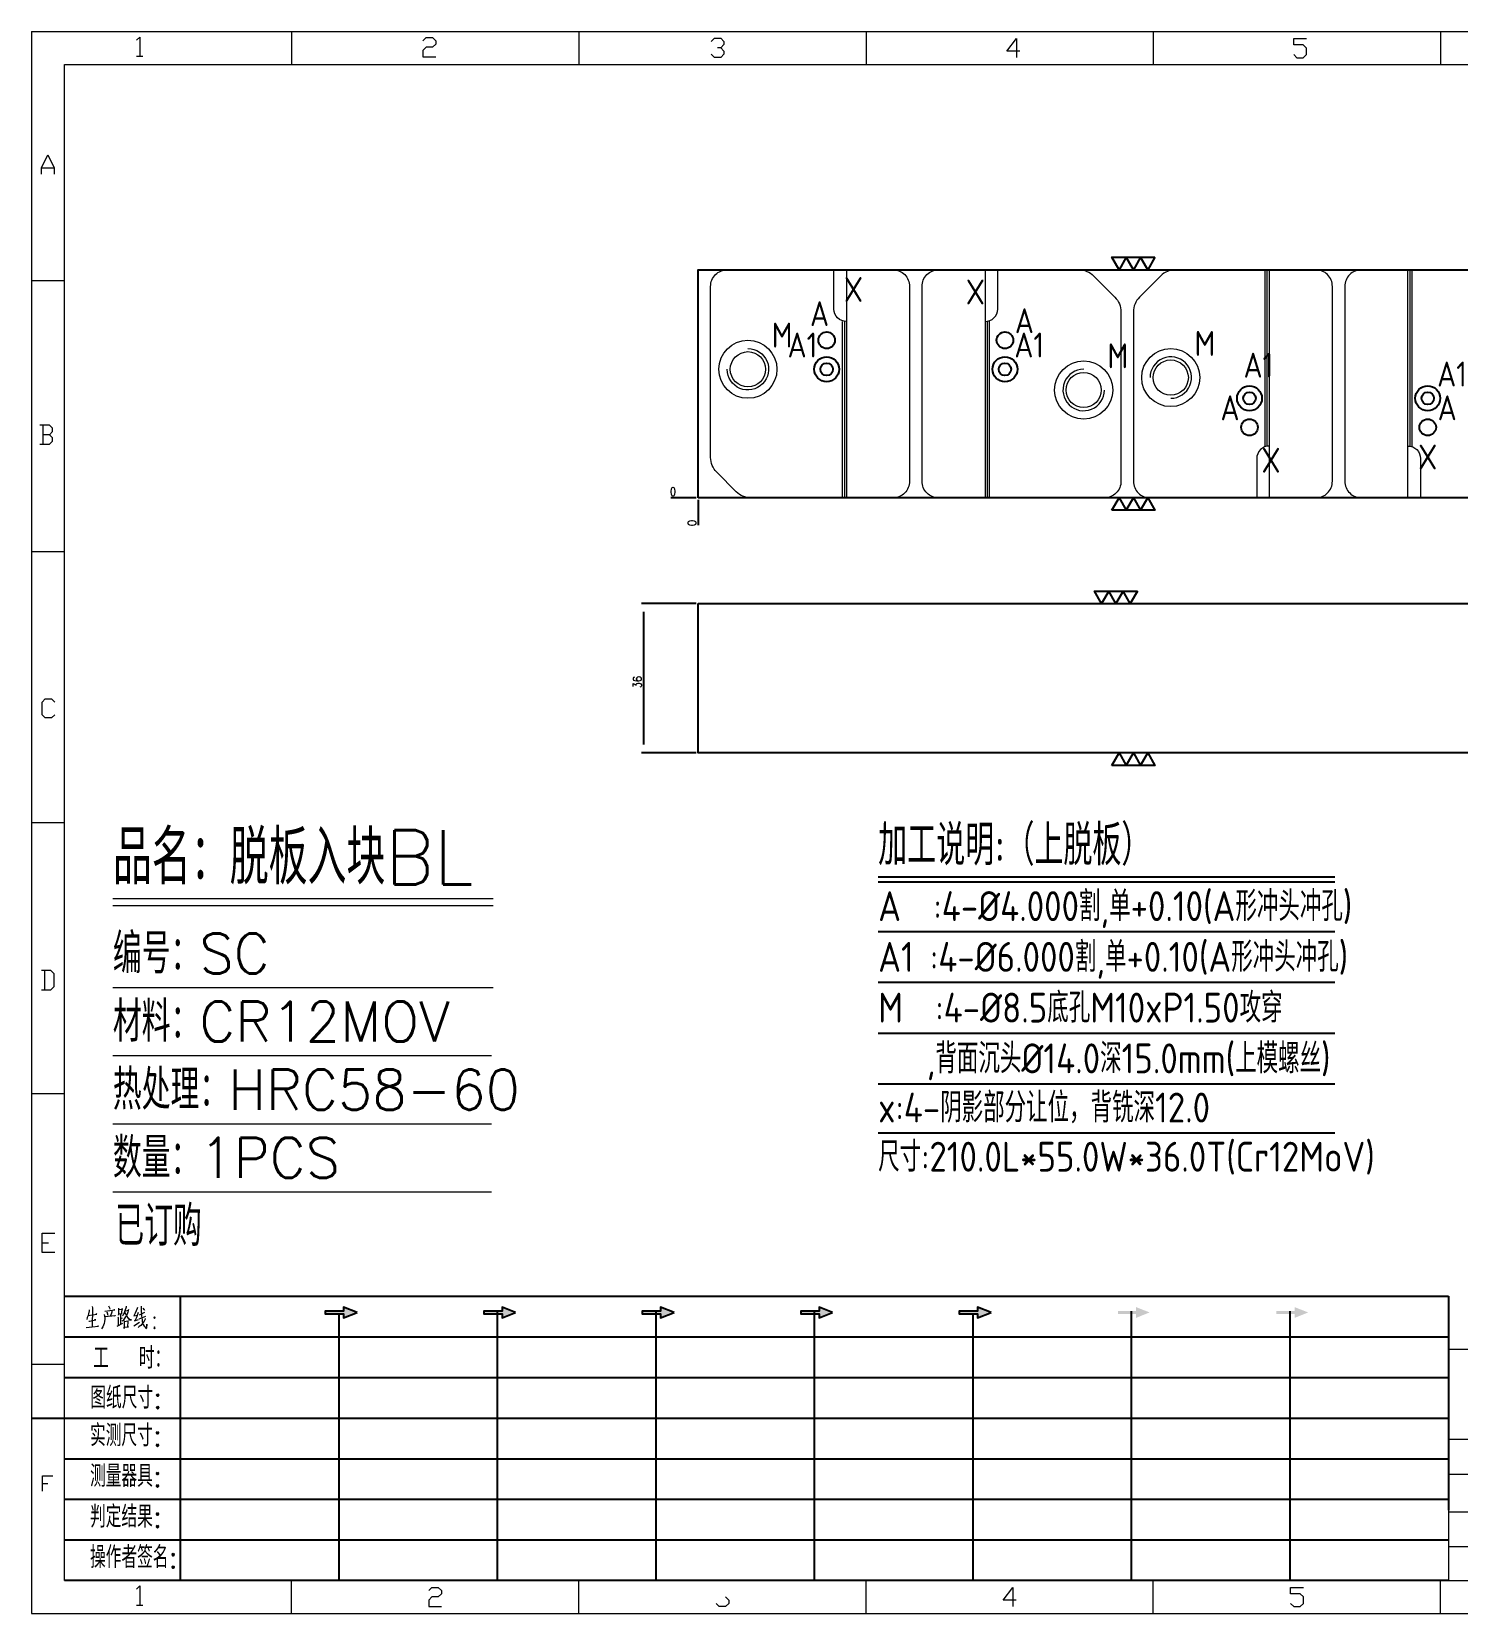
# Model space of a CAD drawing. Header units: millimetres. Extents: x 88508 to 142116, y -5268 to 20283.
# Drawn here: x 107189.3 to 107533.2, y 3909.3 to 4290.8 of the extents above; entities that cross this region are included whole.
import ezdxf
from ezdxf.enums import TextEntityAlignment as Align

# ---------------------------------------------------------------- set-up
doc = ezdxf.new("R2010")
doc.units = ezdxf.units.MM
doc.linetypes.add('$TD_AUDIT_GENERATED_(575F8F)', pattern=[0])
doc.linetypes.add('HIDDEN', pattern=[0])
for name, color, linetype in [('DIM', 4, 'Continuous'), ('PRESS', 3, 'Continuous'), ('PS_P', 2, 'Continuous'), ('PS_P_O', 1, '$TD_AUDIT_GENERATED_(575F8F)'), ('TEXT', 4, 'Continuous')]:
    doc.layers.add(name, color=color, linetype=linetype)
doc.styles.add('chinesef_fs', font='simplex.shx', dxfattribs={"bigfont": 'gbcbig.shx'})
doc.styles.add('gbenor', font='gbenor.shx', dxfattribs={"bigfont": 'gbcbig.shx'})
doc.styles.add('GBENOR_', font='gbenor.shx', dxfattribs={"bigfont": 'gbcbig'})
doc.styles.get("Standard").update_dxf_attribs({"font": 'txt.shx', "width": 0.85, "bigfont": 'ctxt.shx'})
doc.styles.add('TXT', font='txt.shx', dxfattribs={"width": 0.8, "bigfont": 'ctxt.shx'})
doc.dimstyles.new('T-2-WX', dxfattribs={"dimtxt": 2, "dimasz": 2, "dimexe": 0.5, "dimexo": 0.5, "dimgap": 0.5, "dimtad": 1, "dimtxsty": 'Standard', "dimblk": 'OPEN30', "dimcen": 0, "dimazin": 3, "dimtfac": 1, "dimtmove": 0, "dimatfit": 3, "dimldrblk": 'OPEN30', "dimlwd": -1, "dimlwe": -1})

# ---------------------------------------------------------------- blocks, each defined once
blk = doc.blocks.new('U40')
for points in [[(351.8, 337.7), (351.8, 333.2), (367, 339.3), (351.8, 345.3), (351.8, 340.8), (331.2, 340.8), (331.2, 337.7)], [(545.7, 339.3), (530.6, 345.3), (530.6, 340.8), (509.9, 340.8), (509.9, 337.7), (530.6, 337.7), (530.6, 333.2)], [(724.5, 339.3), (709.3, 345.3), (709.3, 340.8), (688.7, 340.8), (688.7, 337.7), (709.3, 337.7), (709.3, 333.2)], [(903.3, 339.3), (888.1, 345.3), (888.1, 340.8), (867.5, 340.8), (867.5, 337.7), (888.1, 337.7), (888.1, 333.2)], [(1082.1, 339.3), (1066.9, 345.3), (1066.9, 340.8), (1046.3, 340.8), (1046.3, 337.7), (1066.9, 337.7), (1066.9, 333.2)], [(1245.7, 337.7), (1245.7, 333.2), (1260.9, 339.3), (1245.7, 345.3), (1245.7, 340.8), (1225.1, 340.8), (1225.1, 337.7)], [(1424.5, 337.7), (1424.5, 333.2), (1439.7, 339.3), (1424.5, 345.3), (1424.5, 340.8), (1403.8, 340.8), (1403.8, 337.7)]]:
    blk.add_hatch(color=3).paths.add_polyline_path(points)
at = {"color": 254, "lineweight": 18}
for p, q in [((0, 1783.5), (0, 0)), ((0, 1783.5), (2530.2, 1783.5)), ((941.1, 1783.5), (941.1, 1746.5)), ((1265.1, 1783.5), (1265.1, 1746.5)), ((1589.1, 1783.5), (1589.1, 1746.5)), ((37, 37), (37, 1746.5)), ((37, 1746.5), (2493.2, 1746.5)), ((0, 1502.7), (37, 1502.7)), ((0, 1197.2), (37, 1197.2)), ((0, 891.7), (37, 891.7)), ((0, 586.3), (37, 586.3)), ((1598.1, 298), (2493.2, 298)), ((0, 280.8), (37, 280.8)), ((1598.2, 196.6), (2493.2, 196.6)), ((2493.2, 156.4), (1598.2, 156.4)), ((2493.2, 114.1), (1598.2, 114.1)), ((2493.2, 75), (1598.2, 75)), ((37, 37), (2493.2, 37)), ((941.1, 0), (941.1, 37)), ((1265.1, 0), (1265.1, 37)), ((1589.1, 0), (1589.1, 37)), ((0, 0), (2530.2, 0))]:
    blk.add_line(p, q, dxfattribs=at)
at = {"color": 254, "linetype": 'Continuous', "lineweight": 18}
for p, q in [((293.1, 1783.5), (293.1, 1746.5)), ((617.1, 1783.5), (617.1, 1746.5)), ((1598.1, 298), (1598.1, 37)), ((1598.2, 298), (1598.2, 37)), ((293.1, 0), (293.1, 37)), ((617.1, 0), (617.1, 37))]:
    blk.add_line(p, q, dxfattribs=at)
for p, q in [((38, 357.6), (1598.2, 357.6)), ((1598.2, 357.6), (1598.2, 116.2)), ((38, 311.8), (1598.2, 311.8)), ((37.1, 266), (1598.2, 266)), ((0.1, 220.2), (1598.2, 220.2)), ((37.1, 174.4), (1598.2, 174.4)), ((37.1, 128.6), (1598.2, 128.6)), ((37.1, 82.8), (1598.2, 82.8))]:
    blk.add_line(p, q)
at = {"color": 254}
for p, q in [((167.8, 37), (167.8, 357.6)), ((525.5, 37), (525.5, 340.8)), ((704.3, 37), (704.3, 340.8)), ((883.1, 37), (883.1, 340.8)), ((1240.6, 37), (1240.6, 340.8)), ((1419.4, 37), (1419.4, 340.8)), ((346.7, 37), (346.7, 337.9)), ((1061.9, 37), (1061.9, 337.7)), ((1598.2, 37), (38, 37))]:
    blk.add_line(p, q, dxfattribs=at)
at = {"color": 92, "lineweight": 18}
for points in [[(118.3, 1773.7), (121.9, 1777.3), (121.9, 1755.8)], [(441.4, 1773.1), (445, 1776.7), (452.2, 1776.7), (455.8, 1773.1), (455.8, 1769.5), (452.2, 1765.9), (445, 1765.9), (441.4, 1762.3), (441.4, 1755.1), (455.8, 1755.1)], [(766.4, 1772.4), (770, 1776), (777.2, 1776), (780.8, 1772.4), (780.8, 1768.8), (777.2, 1765.2), (773.6, 1765.2)], [(1114.4, 1761.4), (1100, 1761.4), (1110.8, 1775.8), (1110.8, 1754.2)], [(1423.4, 1757.7), (1427, 1754.1), (1434.2, 1754.1), (1437.8, 1757.7), (1437.8, 1764.9), (1434.2, 1768.5), (1423.4, 1768.5), (1423.4, 1775.7), (1437.8, 1775.7)], [(118.3, 1755.8), (125.5, 1755.8)], [(777.2, 1765.2), (780.8, 1761.6), (780.8, 1758), (777.2, 1754.4), (770, 1754.4), (766.4, 1758)], [(11.1, 1622.8), (11.1, 1630), (18.3, 1644.4), (25.5, 1630), (25.5, 1622.8)], [(11.1, 1630), (25.5, 1630)], [(20, 1329), (23.6, 1332.6), (23.6, 1336.2), (20, 1339.8), (9.2, 1339.8)], [(12.8, 1339.8), (12.8, 1318.2)], [(9.2, 1318.2), (20, 1318.2), (23.6, 1321.8), (23.6, 1325.4), (20, 1329), (12.8, 1329)], [(26.1, 1013.2), (22.5, 1009.6), (15.3, 1009.6), (11.7, 1013.2), (11.7, 1027.6), (15.3, 1031.2), (22.5, 1031.2), (26.1, 1027.6)], [(11, 703.2), (21.8, 703.2), (25.4, 706.8), (25.4, 721.2), (21.8, 724.8), (11, 724.8)], [(14.6, 724.8), (14.6, 703.2)], [(26.1, 407), (11.7, 407), (11.7, 428.6), (26.1, 428.6)], [(11.7, 417.8), (18.9, 417.8)], [(12.3, 137.7), (12.3, 155), (23.8, 155)], [(12.3, 146.4), (18.1, 146.4)], [(118.3, 27.4), (121.9, 31), (121.9, 9.4)], [(447.9, 25.7), (451.5, 29.3), (458.7, 29.3), (462.3, 25.7), (462.3, 22.1), (458.7, 18.5), (451.5, 18.5), (447.9, 14.9), (447.9, 7.7), (462.3, 7.7)], [(782.7, 18.5), (786.3, 14.9), (786.3, 11.3), (782.7, 7.7), (775.5, 7.7), (771.9, 11.3)], [(1110.3, 14.9), (1095.9, 14.9), (1106.7, 29.3), (1106.7, 7.7)], [(1419.9, 11.3), (1423.5, 7.7), (1430.7, 7.7), (1434.3, 11.3), (1434.3, 18.5), (1430.7, 22.1), (1419.9, 22.1), (1419.9, 29.3), (1434.3, 29.3)], [(118.3, 9.4), (125.5, 9.4)]]:
    blk.add_lwpolyline(points, dxfattribs=at)
at = {"color": 92, "lineweight": 0}
for points in [[(65, 342.2), (64.8, 341), (64.1, 337.9), (63.6, 335.7), (62.8, 333.5), (62.1, 331.4)], [(68.4, 345.9), (68.7, 344.4), (68.1, 322.9)], [(82.6, 340.8), (93.7, 342.2), (93.3, 342.4), (92.4, 342)], [(86.1, 336.1), (86, 337.5), (85.3, 339.8)], [(86.7, 346.7), (87.9, 344.6), (88.3, 343)], [(90.3, 341), (90.4, 339.6), (89.1, 335.3)], [(97.8, 344), (98.1, 342.6), (98.1, 340.8), (98.1, 337.9), (98.1, 336.3), (98.2, 337.7), (102.1, 338.3), (101.8, 338.3), (102.1, 343.6), (102.1, 343.2), (102.1, 342.8), (98.2, 342.2)], [(105.5, 341.2), (105.9, 341), (109.6, 341.8), (109.3, 342.6), (108.5, 339.6), (107.6, 337.3), (106.9, 335.9), (105.9, 334.3), (104.3, 332), (103.1, 330.4), (101.9, 329.4)], [(106.6, 346.5), (106.5, 345.2), (105.1, 341.2), (104.2, 338.9), (103.1, 336.3), (102.6, 335.5)], [(104.9, 339.1), (105.3, 338.7), (107, 335.7), (108.6, 333.3), (109.9, 331.2), (110.3, 330.8), (112.6, 330.8), (110.2, 331.2), (109, 332.6)], [(119.3, 344.8), (119.1, 343.8), (116.8, 338.5), (115.4, 335.5), (119.3, 336.3)], [(120.3, 339.4), (118.1, 333.5), (116.4, 330), (116.1, 329.8), (120.5, 331.4)], [(121.7, 336.7), (127.7, 339.6)], [(123.4, 346.5), (123.5, 345.4), (123.5, 340.8), (123.8, 337.3), (124, 335.3), (124.2, 333.1), (124.5, 331), (124.8, 329), (125.2, 327.4), (125.9, 325.7), (126.9, 323.9), (127.9, 322.7), (128.9, 321.7), (129.6, 321.3), (129.9, 326.1), (129.4, 321.5)], [(127.7, 341.6), (127.2, 342.4), (125.7, 344.2)], [(61.4, 322.3), (68.2, 322.9), (75.3, 323.7), (74.9, 323.9), (73.8, 323.5)], [(63.8, 335.9), (73.4, 337.5), (73.1, 337.7), (72.5, 337.3)], [(64.5, 329.6), (64.8, 329.6), (65.1, 329.6), (72.5, 331), (71.9, 331), (70.9, 330.8)], [(82.6, 335.1), (82.6, 331.8), (82.3, 329), (81.9, 326.8), (81.2, 324.9), (80.3, 323.1), (79.6, 321.9), (78.8, 320.9)], [(93.3, 335.5), (94.1, 335.7), (94.3, 335.5), (82.6, 334.3), (82.6, 335.1), (82.2, 336.9)], [(96.5, 323.9), (102.8, 327.2)], [(97.2, 334.3), (97.5, 333.5), (97.7, 324.7)], [(100.2, 337.9), (100.1, 325.9)], [(100.2, 332.6), (102.4, 333.1)], [(104.2, 330), (104.5, 329), (104.5, 321.1), (104.3, 322.1), (104.5, 322.7), (109.2, 323.1), (108.6, 323.1), (109, 329.2), (109, 330), (109.3, 329.4), (108.6, 329.4), (104.6, 328.8)], [(115.3, 324.3), (121.5, 328.2)], [(128.2, 332.4), (128.1, 331.6), (126.9, 329.6), (125.8, 328), (124.5, 326.3), (123, 324.7), (121.4, 323.3), (120.1, 322.3)], [(121.4, 332.2), (128.8, 335.1)]]:
    blk.add_lwpolyline(points, dxfattribs=at)
for points in [[(367, 339.3), (351.8, 345.3), (351.8, 340.8), (331.2, 340.8), (331.2, 337.7), (351.8, 337.7), (351.8, 333.2), (367, 339.3)], [(545.7, 339.3), (530.6, 345.3), (530.6, 340.8), (509.9, 340.8), (509.9, 337.7), (530.6, 337.7), (530.6, 333.2), (545.7, 339.3)], [(724.5, 339.3), (709.3, 345.3), (709.3, 340.8), (688.7, 340.8), (688.7, 337.7), (709.3, 337.7), (709.3, 333.2), (724.5, 339.3)], [(903.3, 339.3), (888.1, 345.3), (888.1, 340.8), (867.5, 340.8), (867.5, 337.7), (888.1, 337.7), (888.1, 333.2), (903.3, 339.3)], [(1082.1, 339.3), (1066.9, 345.3), (1066.9, 340.8), (1046.3, 340.8), (1046.3, 337.7), (1066.9, 337.7), (1066.9, 333.2), (1082.1, 339.3)]]:
    blk.add_lwpolyline(points)
for points in [[(138.7, 332.4), (139.4, 333.5), (138.7, 334.5), (138, 333.5)], [(138.7, 320.9), (139.4, 321.9), (138.7, 322.9), (138, 321.9)]]:
    blk.add_lwpolyline(points, close=True, dxfattribs=at)
at = {"color": 3, "style": 'chinesef_fs'}
for s, p in [('工  时：', (69.5, 275.7)), ('图纸尺寸:', (66.2, 230.9)), ('实测尺寸:', (65.9, 188.4)), ('测量器具:', (65.9, 142.6)), ('判定结果:', (65.9, 96.8)), ('操作者签名:', (65.9, 51))]:
    blk.add_text(s, height=24.57, dxfattribs=at).set_placement(p)
at = {"lineweight": 18, "style": 'GBENOR_'}
blk.add_attdef('文档路径', (2126, 386.9), '', height=17.8, dxfattribs=at)
at = {"lineweight": 20, "style": 'TXT'}
for tag, height, p in [('18-**-**', 16.3, (1866.6, 256.2)), ('客户名称', 16.1, (1741.1, 134, 0)), ('料厚:', 16.1, (1741.3, 93.2, 0))]:
    blk.add_attdef(tag, text='', height=height, dxfattribs=at).set_placement(p, align=Align.MIDDLE)
for tag, p, height in [('88888', (1850.9, 207.5), 14.9), ('材质:', (1691.2, 168, 0), 16.1), ('核准', (1869.4, 127.5, 0), 16.1), ('设计', (1868.8, 88.3, 0), 16.1), ('绘图', (1868.2, 49.1, 0), 16.1)]:
    blk.add_attdef(tag, p, '', height=height, dxfattribs=at)
for tag, p, height, width in [('3', (2234.7, 206.9), 15.8, 0.7), ('4', (2234.7, 167.4), 15.8, 0.7), ('核准日期', (2041.1, 124.2, 0), 16.1, 0.68), ('设计日期', (2041.1, 84.5, 0), 16.1, 0.68), ('1', (2251.9, 85.9), 14.6, 0.7), ('绘图日期', (2040.9, 46.4, 0), 16.1, 0.68), ('2', (2235, 49.2), 14.6, 0.7)]:
    blk.add_attdef(tag, p, '', height=height, dxfattribs=dict(at, width=width))
blk = doc.blocks.new('*D9684')
at = {"layer": 'Defpoints', "color": 0}
for p in [(107560.1, 4233.34), (107565.1, 4233.34), (107350.1, 4178.34)]:
    blk.add_point(p, dxfattribs=at)
at = {"layer": 'DIM', "color": 0}
blk.add_line((107560.6, 4233.34), (107568.35, 4233.34), dxfattribs=at)
at = {"layer": 'DIM', "color": 0, "insert": (107566.98, 4234.84), "char_height": 2, "attachment_point": 5}
blk.add_mtext('55', dxfattribs=at)
blk = doc.blocks.new('_Open30')
blk = doc.blocks.new('*D9685')
at = {"layer": 'Defpoints', "color": 0}
for p in [(107345.1, 4178.34), (107350.1, 4178.34), (107350.1, 4178.34)]:
    blk.add_point(p, dxfattribs=at)
at = {"layer": 'DIM', "color": 0}
blk.add_line((107349.6, 4178.34), (107343.47, 4178.34), dxfattribs=at)
at = {"layer": 'DIM', "color": 0, "insert": (107344.03, 4179.84), "char_height": 2, "attachment_point": 5}
blk.add_mtext('0', dxfattribs=at)
blk = doc.blocks.new('*D9686')
at = {"layer": 'Defpoints', "color": 0}
for p in [(107350.1, 4178.34), (107350.1, 4178.34), (107350.1, 4173.34)]:
    blk.add_point(p, dxfattribs=at)
at = {"layer": 'DIM', "color": 0}
blk.add_line((107350.1, 4177.84), (107350.1, 4171.71), dxfattribs=at)
at = {"layer": 'DIM', "color": 0, "insert": (107348.6, 4172.28), "char_height": 2, "attachment_point": 5, "rotation": 90}
blk.add_mtext('0', dxfattribs=at)
blk = doc.blocks.new('*D9687')
at = {"layer": 'Defpoints', "color": 0}
for p in [(107560.1, 4238.34), (107560.1, 4233.34), (107350.1, 4178.34)]:
    blk.add_point(p, dxfattribs=at)
at = {"layer": 'DIM', "color": 0}
blk.add_line((107560.1, 4233.84), (107560.1, 4243.21), dxfattribs=at)
at = {"layer": 'DIM', "color": 0, "insert": (107558.6, 4241.03), "char_height": 2, "attachment_point": 5, "rotation": 90}
blk.add_mtext('210', dxfattribs=at)
blk = doc.blocks.new('*D9688')
at = {"layer": 'Defpoints', "color": 0}
for p in [(107350.1, 4152.82), (107336.92, 4116.82), (107350.1, 4116.82)]:
    blk.add_point(p, dxfattribs=at)
at = {"layer": 'DIM', "color": 0}
for p, q in [((107349.6, 4152.82), (107336.42, 4152.82)), ((107336.92, 4150.82), (107336.92, 4118.82)), ((107349.6, 4116.82), (107336.42, 4116.82))]:
    blk.add_line(p, q, dxfattribs=at)
at = {"layer": 'DIM', "color": 0, "insert": (107335.42, 4133.89), "char_height": 2, "attachment_point": 5, "rotation": 90}
blk.add_mtext('36', dxfattribs=at)

msp = doc.modelspace()

# ---------------------------------------------------------------- linework, layer by layer
at = {"layer": 'DIM', "color": 4, "linetype": 'Continuous', "lineweight": 13}
for p, q in [((107208.907, 4081.735), (107300.649, 4081.735)), ((107208.907, 4080.045), (107300.649, 4080.045)), ((107208.907, 4060.238), (107300.649, 4060.238)), ((107208.907, 4043.813), (107300.25, 4043.813)), ((107208.907, 4027.389), (107300.25, 4027.389)), ((107208.907, 4010.964), (107300.25, 4010.964))]:
    msp.add_line(p, q, dxfattribs=at)
at = {"layer": 'PRESS'}
for points in [[(107460.295, 4236.342), (107458.563, 4233.342), (107456.831, 4236.342), (107455.099, 4233.342), (107453.367, 4236.342), (107451.635, 4233.342), (107449.903, 4236.342), (107460.295, 4236.342)], [(107449.903, 4175.342), (107451.635, 4178.342), (107453.367, 4175.342), (107455.099, 4178.342), (107456.831, 4175.342), (107458.563, 4178.342), (107460.295, 4175.342), (107449.903, 4175.342)], [(107456.061, 4155.824), (107454.329, 4152.824), (107452.597, 4155.824), (107450.865, 4152.824), (107449.133, 4155.824), (107447.401, 4152.824), (107445.669, 4155.824), (107456.061, 4155.824)], [(107449.903, 4113.824), (107451.635, 4116.824), (107453.367, 4113.824), (107455.099, 4116.824), (107456.831, 4113.824), (107458.563, 4116.824), (107460.295, 4113.824), (107449.903, 4113.824)]]:
    msp.add_lwpolyline(points, close=True, dxfattribs=at)
at = {"layer": 'PRESS', "color": 8, "linetype": 'HIDDEN'}
msp.add_lwpolyline([(107350.099, 4178.342), (107350.099, 4233.342), (107560.099, 4233.342), (107560.099, 4178.342)], close=True, dxfattribs=at)
at = {"layer": 'PRESS', "color": 2}
msp.add_lwpolyline([(107350.099, 4152.824), (107560.099, 4152.824), (107560.099, 4116.824), (107350.099, 4116.824)], close=True, dxfattribs=at)
at = {"layer": 'PS_P', "linetype": 'HIDDEN', "lineweight": 15, "ltscale": 20}
for p, q in [((107385.899, 4233.342), (107385.899, 4178.342)), ((107419.299, 4233.342), (107419.299, 4178.342)), ((107487.899, 4178.342), (107487.899, 4233.342))]:
    msp.add_line(p, q, dxfattribs=at)
at = {"layer": 'PS_P', "linetype": 'HIDDEN', "lineweight": 15, "ltscale": 2}
for p, q in [((107384.869, 4220.897), (107384.869, 4178.342)), ((107385.369, 4220.897), (107385.369, 4178.342)), ((107419.829, 4220.897), (107419.829, 4178.342)), ((107420.329, 4220.897), (107420.329, 4178.342))]:
    msp.add_line(p, q, dxfattribs=at)
at = {"layer": 'PS_P', "color": 1, "linetype": 'Continuous', "lineweight": 15}
for points in [[(107353.099, 4188.06), (107353.099, 4229.342, -0.4142136), (107357.099, 4233.342), (107397.099, 4233.342, -0.4142136), (107401.099, 4229.342), (107401.099, 4182.342, -0.4142136), (107397.099, 4178.342), (107362.817, 4178.342, -0.1989124), (107359.281, 4179.807), (107354.563, 4184.525, -0.1989124)], [(107452.099, 4223.2), (107452.099, 4182.342, -0.4142136), (107448.099, 4178.342), (107408.099, 4178.342, -0.4142136), (107404.099, 4182.342), (107404.099, 4229.342, -0.4142136), (107408.099, 4233.342), (107441.957, 4233.342, -0.1989124), (107445.492, 4231.878), (107450.634, 4226.736, -0.1989124)], [(107455.099, 4223.2), (107455.099, 4182.342, 0.4142136), (107459.099, 4178.342), (107499.099, 4178.342, 0.4142136), (107503.099, 4182.342), (107503.099, 4229.342, 0.4142136), (107499.099, 4233.342), (107465.241, 4233.342, 0.1989124), (107461.705, 4231.878), (107456.563, 4226.736, 0.1989124)], [(107557.099, 4226.281, 0.1989124), (107555.634, 4229.817), (107553.573, 4231.878, 0.1989124), (107550.038, 4233.342), (107510.099, 4233.342, 0.4142136), (107506.099, 4229.342), (107506.099, 4182.342, 0.4142136), (107510.099, 4178.342), (107551.685, 4178.342, 0.1989124), (107552.392, 4178.635), (107556.806, 4183.049, 0.1989124), (107557.099, 4183.757)]]:
    msp.add_lwpolyline(points, format="xyb", close=True, dxfattribs=at)
at = {"layer": 'PS_P', "linetype": 'HIDDEN', "lineweight": 15, "ltscale": 20}
for points in [[(107385.899, 4220.861, -0.4203053), (107382.837, 4223.86), (107382.837, 4233.342), (107385.899, 4233.342)], [(107419.299, 4233.342), (107419.299, 4220.861, 0.4203053), (107422.361, 4223.86), (107422.361, 4233.342)], [(107487.899, 4178.342), (107487.899, 4190.824, 0.4203053), (107484.837, 4187.825), (107484.837, 4178.342)], [(107521.299, 4178.342), (107521.299, 4190.824, -0.4203053), (107524.361, 4187.825), (107524.361, 4178.342)]]:
    msp.add_lwpolyline(points, format="xyb", close=True, dxfattribs=at)
at = {"layer": 'PS_P', "linetype": 'HIDDEN', "lineweight": 15, "ltscale": 2}
for points in [[(107486.869, 4190.788), (107486.869, 4233.342)], [(107487.369, 4190.788), (107487.369, 4233.342)], [(107521.829, 4190.788), (107521.829, 4233.342)], [(107522.329, 4190.788), (107522.329, 4233.342)]]:
    msp.add_lwpolyline(points, dxfattribs=at)
at = {"layer": 'PS_P', "linetype": 'HIDDEN', "lineweight": 15, "ltscale": 20}
msp.add_lwpolyline([(107521.299, 4178.342), (107521.299, 4233.342)], dxfattribs=at)
at = {"layer": 'PS_P', "lineweight": 18}
for points in [[(107362.099, 4214.342, -2.4142136), (107357.099, 4209.342)], [(107464.099, 4202.342, 2.4142136), (107459.099, 4207.342)], [(107443.099, 4209.342, 2.4142136), (107448.099, 4204.342)]]:
    msp.add_lwpolyline(points, format="xyb", dxfattribs=at)
at = {"layer": 'PS_P', "linetype": 'HIDDEN', "lineweight": 18, "ltscale": 5}
for centre in [(107362.099, 4209.342), (107464.099, 4207.342), (107443.099, 4204.342)]:
    msp.add_circle(centre, 7, dxfattribs=at)
at = {"layer": 'PS_P', "color": 1}
for centre, radius in [((107381.099, 4216.342), 2), ((107424.099, 4216.342), 2), ((107381.099, 4209.342), 3), ((107424.099, 4209.342), 3), ((107483.099, 4202.342), 3), ((107526.099, 4202.342), 3), ((107483.099, 4195.342), 2), ((107526.099, 4195.342), 2)]:
    msp.add_circle(centre, radius, dxfattribs=at)
at = {"layer": 'PS_P', "lineweight": 18}
for centre in [(107362.099, 4209.342), (107464.099, 4207.342), (107443.099, 4204.342)]:
    msp.add_circle(centre, 4.25, dxfattribs=at)
at = {"layer": 'PS_P_O', "color": 3}
for centre in [(107381.099, 4209.342), (107424.099, 4209.342), (107483.099, 4202.342), (107526.099, 4202.342)]:
    msp.add_circle(centre, 1.5, dxfattribs=at)
at = {"layer": 'TEXT', "color": 8}
for p, q in [((107393.525, 4086.96), (107503.711, 4086.96)), ((107393.525, 4085.7), (107503.711, 4085.7)), ((107393.525, 4073.748), (107503.711, 4073.748)), ((107393.525, 4061.508), (107503.711, 4061.508)), ((107393.525, 4049.268), (107503.711, 4049.268)), ((107393.525, 4037.028), (107503.711, 4037.028)), ((107393.525, 4025.172), (107503.711, 4025.172))]:
    msp.add_line(p, q, dxfattribs=at)

# ---------------------------------------------------------------- block references
at = {"ltscale": 3, "xscale": 0.2138914329148125, "yscale": 0.2138914329122806, "zscale": 0.2138914329126691}
msp.add_blockref('U40', (107189.305, 3909.301), dxfattribs=at)

# ---------------------------------------------------------------- texts
at = {"layer": 'DIM', "color": 3, "linetype": 'Continuous', "lineweight": 13, "style": 'chinesef_fs'}
for s, height, p in [('品名：脱板入块BL', 13.0432, (107208.907, 4085.117)), ('编号：SC', 9.6617, (107208.907, 4063.62)), ('材料：CR12MOV', 9.6617, (107208.907, 4047.195)), ('热处理：HRC58-60', 9.66166, (107208.907, 4030.77)), ('数量：1PCS', 9.6617, (107208.907, 4014.345)), ('已订购 ', 9.6617, (107209.495, 3997.921))]:
    msp.add_text(s, height=height, dxfattribs=at).set_placement(p)
at = {"layer": 'TEXT', "color": 7, "style": 'gbenor'}
for s, p in [('X', (107387.575, 4228.596)), ('X', (107416.98, 4227.987)), ('A', (107379.378, 4222.766)), ('A', (107428.801, 4221.045)), ('M', (107370.337, 4217.58)), ('A1', (107375.248, 4215.194)), ('A1', (107429.95, 4215.194)), ('M', (107451.337, 4212.58)), ('M', (107472.337, 4215.58)), ('A1', (107485.241, 4210.335)), ('A1', (107531.95, 4208.194)), ('A', (107478.397, 4200.045)), ('A', (107530.801, 4200.045)), ('X', (107488.293, 4187.408)), ('X', (107526.099, 4188.186))]:
    msp.add_text(s, height=6, dxfattribs=at).set_placement(p, align=Align.MIDDLE_CENTER)
at = {"layer": 'TEXT', "color": 4, "style": 'gbenor'}
for s, height, p in [('加工说明:（上脱板）', 9.72, (107393.525, 4089.732)), ('M  :4-%%C8.5底孔M10xP1.50攻穿', 7.2, (107393.525, 4051.788)), ('   ,背面沉头%%C14.0深15.0mm(上模螺丝)', 7.2, (107393.525, 4039.548)), ('x:4-阴影部分让位，背铣深12.0', 7.2, (107393.525, 4027.692)), ('尺寸:210.0L*55.0W*36.0T(Cr12MoV)', 7.2, (107393.525, 4015.837))]:
    msp.add_text(s, height=height, dxfattribs=at).set_placement(p)
at = {"layer": 'TEXT', "color": 1, "style": 'gbenor'}
for s, p in [('A  :4-%%C4.000割,单+0.10(A形冲头冲孔)', (107393.525, 4076.268)), ('A1 :4-%%C6.000割,单+0.10(A形冲头冲孔)', (107393.525, 4064.028))]:
    msp.add_text(s, height=7.2, dxfattribs=at).set_placement(p)

# ---------------------------------------------------------------- dimensions: what is measured, and where the dimension line sits
at = {"layer": 'DIM'}
for feature_location, offset, dtype, origin, picture, middle in [((107560.099, 4233.342), (0, 5), 1, (107350.099, 4178.342), '*D9687', (107558.599, 4241.028)), ((107560.099, 4233.342), (5, 0), 0, (107350.099, 4178.342), '*D9684', (107566.975, 4234.842)), ((107350.098886014, 4178.342316473), (-5, 0), 0, (107350.098886014, 4178.342316473), '*D9685', (107344.032219347, 4179.842316473)), ((107350.098886014, 4178.342316473), (0, -5), 1, (107350.098886014, 4178.342316473), '*D9686', (107348.598886014, 4172.275649806))]:
    dim = msp.add_ordinate_dim(feature_location=feature_location, offset=offset, dtype=dtype, origin=origin, dimstyle='T-2-WX', dxfattribs=at)
    dim.commit()
    dim.dimension.update_dxf_attribs({"geometry": picture, "text_midpoint": middle})
dim = msp.add_linear_dim(base=(107336.921, 4116.824), p1=(107350.099, 4152.824), p2=(107350.099, 4116.824), angle=90, dimstyle='T-2-WX', dxfattribs=at)
dim.commit()
dim.dimension.update_dxf_attribs({"geometry": '*D9688', "text_midpoint": (107336.921, 4133.894), "dimtype": 160})

doc.saveas('drawing.dxf')
